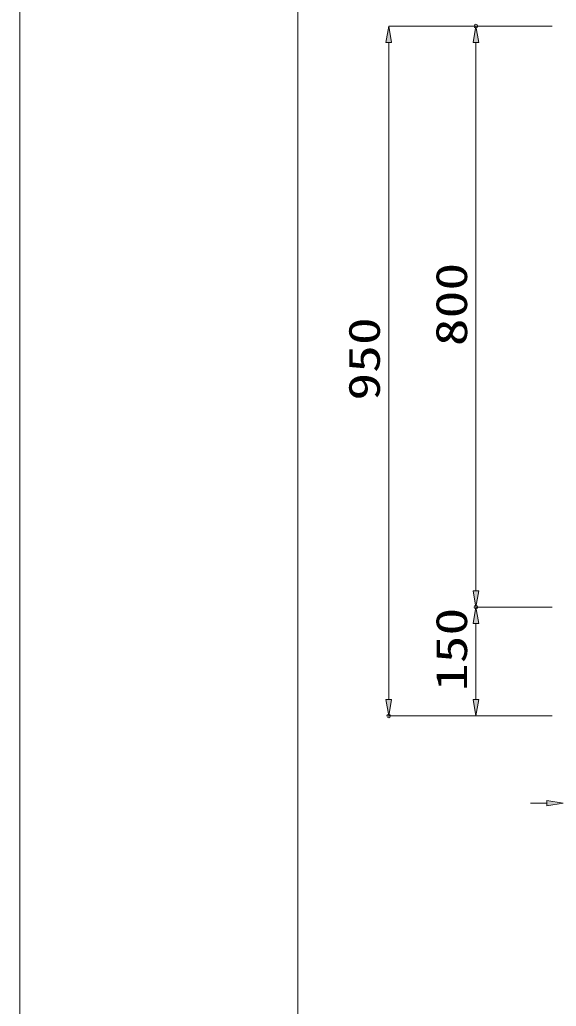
# Model space of a CAD drawing. Units: millimetres, scale not verified. Extents: x 0 to 6300, y 0 to 4455.
# Drawn here: x 0 to 738, y 2322 to 3680 of the extents above; entities that cross this region are included whole.
import ezdxf
from ezdxf.enums import TextEntityAlignment as Align

# ---------------------------------------------------------------- set-up
doc = ezdxf.new("R2010")
doc.units = ezdxf.units.MM
doc.header["$LTSCALE"] = 10
doc.header["$PDMODE"] = 32
doc.header["$PDSIZE"] = 5
for name, color, linetype, lineweight in [('Defpoints_2', 7, 'Continuous', 13), ('S-Dim', 1, 'Continuous', 13), ('TTL-FRAM', 3, 'Continuous', 13)]:
    doc.layers.add(name, color=color, linetype=linetype, lineweight=lineweight)
doc.styles.add('ＭＳ ゴシック', font='')
doc.styles.get('ＭＳ ゴシック').set_extended_font_data('MS Gothic')

msp = doc.modelspace()

# ---------------------------------------------------------------- hatches: boundary and pattern name
at = {"layer": 'S-Dim'}
for points in [[(503.75, 3649), (511.25, 3649), (507.5, 3671.5)], [(623.75, 3649), (631.25, 3649), (627.5, 3671.5)], [(623.75, 2894), (631.25, 2894), (627.5, 2871.5)], [(623.75, 2849), (631.25, 2849), (627.5, 2871.5)], [(503.75, 2744), (511.25, 2744), (507.5, 2721.5)], [(623.75, 2744), (631.25, 2744), (627.5, 2721.5)], [(725, 2605.25), (725, 2597.75), (747.5, 2601.5)]]:
    msp.add_hatch(color=256, dxfattribs=at).paths.add_polyline_path(points)

# ---------------------------------------------------------------- linework, layer by layer
at = {"layer": 'Defpoints_2'}
msp.add_line((0, 4455), (0, 0), dxfattribs=at)
for p in [(627.5, 3671.5), (627.5, 2871.5), (507.5, 2721.5)]:
    msp.add_point(p, dxfattribs=at)
at = {"layer": 'S-Dim'}
for p, q in [((732.5, 3671.5), (507.5, 3671.5)), ((732.5, 3671.5), (627.5, 3671.5)), ((507.5, 3649), (507.5, 2744)), ((627.5, 2894), (627.5, 3649)), ((732.5, 2871.5), (627.5, 2871.5)), ((732.5, 2871.5), (627.5, 2871.5)), ((627.5, 2744), (627.5, 2849)), ((732.5, 2721.5), (507.5, 2721.5)), ((732.5, 2721.5), (627.5, 2721.5)), ((725, 2601.5), (702.5, 2601.5))]:
    msp.add_line(p, q, dxfattribs=at)
for points in [[(503.75, 3649), (511.25, 3649), (507.5, 3671.5)], [(623.75, 3649), (631.25, 3649), (627.5, 3671.5)], [(623.75, 2894), (631.25, 2894), (627.5, 2871.5)], [(623.75, 2849), (631.25, 2849), (627.5, 2871.5)], [(503.75, 2744), (511.25, 2744), (507.5, 2721.5)], [(623.75, 2744), (631.25, 2744), (627.5, 2721.5)], [(725, 2605.25), (725, 2597.75), (747.5, 2601.5)]]:
    msp.add_lwpolyline(points, close=True, dxfattribs=at)
at = {"layer": 'TTL-FRAM'}
msp.add_line((382.5, 127.5), (382.5, 4132.5), dxfattribs=at)

# ---------------------------------------------------------------- texts
at = {"layer": 'S-Dim', "style": 'ＭＳ ゴシック', "width": 1.3}
for s, p in [('800', (628.33, 3230.7)), ('950', (508.33, 3155.7)), ('150', (628.33, 2755.7))]:
    msp.add_text(s, height=43.3, rotation=90, dxfattribs=at).set_placement(p, align=Align.BOTTOM_LEFT)

doc.saveas('drawing.dxf')
